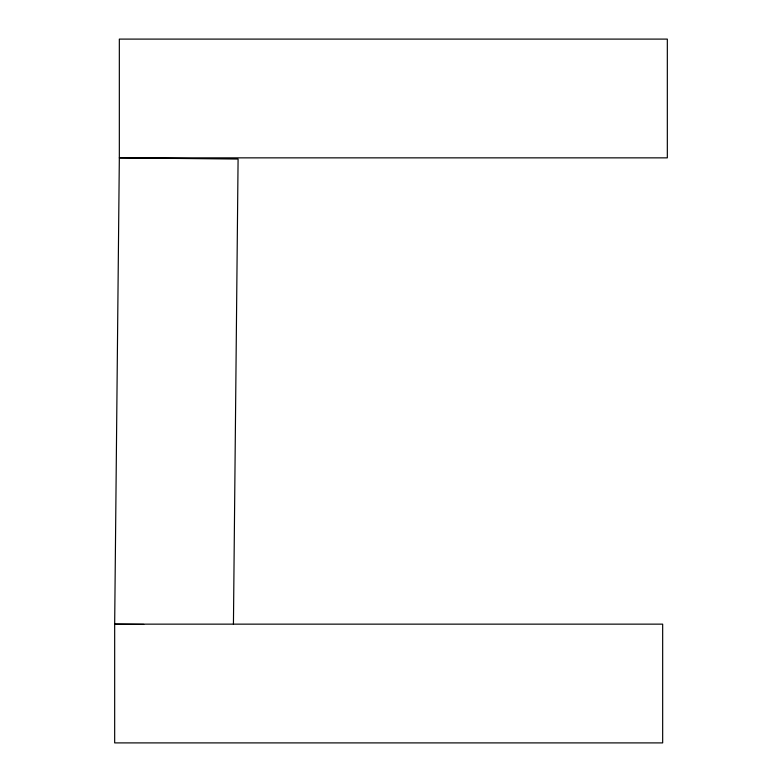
<?xml version="1.0" encoding="UTF-8"?>
<svg xmlns="http://www.w3.org/2000/svg" width="782" height="782" viewBox="0 0 782 782"><rect width="100%" height="100%" fill="white"/><g stroke="black" fill="none" stroke-linecap="round" stroke-linejoin="round"><path stroke-width="1.17" d="M233.437 624.144L238.09 159.049L119.333 157.856L119.333 39.1L667.329 39.1L667.329 157.856L119.333 157.856L114.671 624.144L114.671 742.9L662.667 742.9L662.667 624.144L114.671 624.144L143.751 624.427"/></g></svg>
